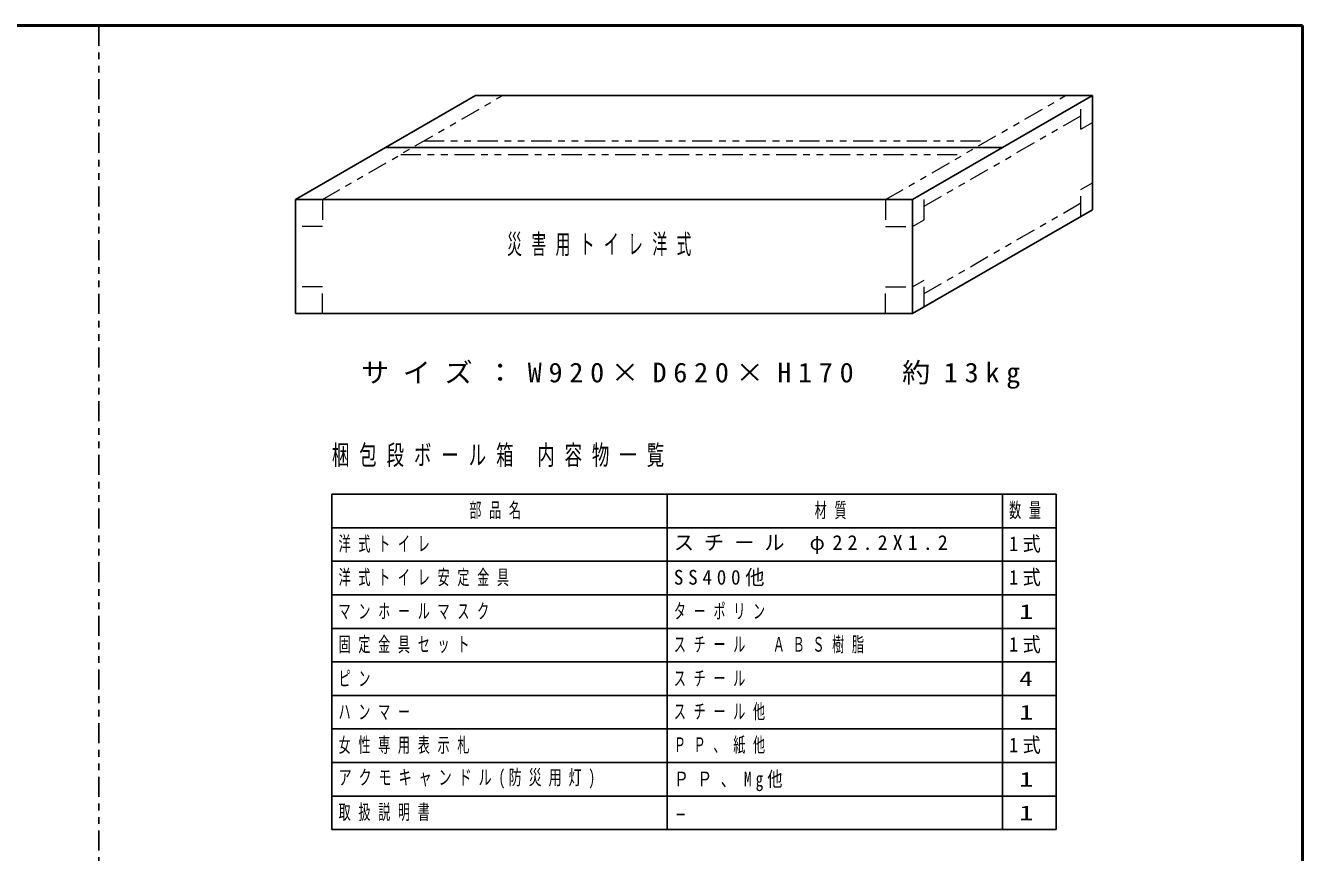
# Model space of a CAD drawing. Units: millimetres on the paper. Extents: x -385 to 0, y -297 to 267.
# Drawn here: x -190.4 to 0, y -153.3 to -30 of the extents above; entities that cross this region are included whole.
import ezdxf
from ezdxf.enums import TextEntityAlignment as Align

# ---------------------------------------------------------------- set-up
doc = ezdxf.new("R2010")
doc.units = ezdxf.units.MM
doc.linetypes.add('USER3', pattern=[8, 3, -1, 1, -1, 1, -1])
doc.layers.add('LY_3', color=7, linetype='Continuous', lineweight=25)
doc.layers.add('LY_4', color=7, linetype='Continuous', lineweight=13)
doc.styles.add('ＭＳ ゴシック', font='')
doc.styles.get('ＭＳ ゴシック').set_extended_font_data('MS Gothic')

msp = doc.modelspace()

# ---------------------------------------------------------------- linework, layer by layer
at = {"layer": 'LY_3', "linetype": 'USER3'}
msp.add_line((-179.486, -30), (-179.486, -276), dxfattribs=at)
at = {"layer": 'LY_3'}
for p, q in [((-150.166, -55.95), (-123.319, -40.45)), ((-123.319, -40.45), (-31.319, -40.45)), ((-58.166, -55.95), (-31.319, -40.45)), ((-31.319, -40.45), (-31.319, -57.45)), ((-136.743, -48.2), (-44.743, -48.2)), ((-150.166, -55.95), (-58.166, -55.95)), ((-150.166, -72.95), (-150.166, -55.95)), ((-58.166, -72.95), (-58.166, -55.95)), ((-58.166, -72.95), (-31.319, -57.45)), ((-150.166, -72.95), (-58.166, -72.95)), ((-144.743, -99.869), (-36.743, -99.869)), ((-144.743, -149.869), (-144.743, -99.869)), ((-94.743, -149.869), (-94.743, -99.869)), ((-44.743, -149.869), (-44.743, -99.869)), ((-36.743, -149.869), (-36.743, -99.869)), ((-144.743, -104.869), (-36.743, -104.869)), ((-144.743, -109.869), (-36.743, -109.869)), ((-144.743, -114.869), (-36.743, -114.869)), ((-144.743, -119.869), (-36.743, -119.869)), ((-144.743, -124.869), (-36.743, -124.869)), ((-144.743, -129.869), (-36.743, -129.869)), ((-144.743, -134.869), (-36.743, -134.869)), ((-144.743, -139.869), (-36.743, -139.869)), ((-144.743, -144.869), (-36.743, -144.869)), ((-144.743, -149.869), (-36.743, -149.869))]:
    msp.add_line(p, q, dxfattribs=at)
at = {"layer": 'LY_3', "linetype": 'USER3', "lineweight": 13}
for p, q in [((-146.166, -55.95), (-119.319, -40.45)), ((-62.166, -55.95), (-35.319, -40.45)), ((-33.052, -45.45), (-33.052, -41.45)), ((-56.434, -56.95), (-33.052, -43.45)), ((-33.052, -45.45), (-31.319, -44.45)), ((-131.011, -47.2), (-47.011, -47.2)), ((-134.475, -49.2), (-50.475, -49.2)), ((-56.434, -58.95), (-56.434, -54.95)), ((-33.052, -54.45), (-31.319, -53.45)), ((-33.052, -58.45), (-33.052, -54.45)), ((-146.166, -55.95), (-146.166, -59.95)), ((-62.166, -55.95), (-62.166, -59.95)), ((-56.434, -69.95), (-33.052, -56.45)), ((-58.166, -59.95), (-56.434, -58.95)), ((-146.166, -59.95), (-150.166, -59.95)), ((-62.166, -59.95), (-58.166, -59.95)), ((-58.166, -68.95), (-56.434, -67.95)), ((-56.434, -71.95), (-56.434, -67.95)), ((-146.166, -68.95), (-150.166, -68.95)), ((-146.166, -72.95), (-146.166, -68.95)), ((-62.166, -68.95), (-58.166, -68.95)), ((-62.166, -72.95), (-62.166, -68.95))]:
    msp.add_line(p, q, dxfattribs=at)
at = {"layer": 'LY_4', "lineweight": 50}
for p, q in [((0, -30), (-385, -30)), ((0, -297), (0, -30))]:
    msp.add_line(p, q, dxfattribs=at)

# ---------------------------------------------------------------- texts
at = {"layer": 'LY_3', "style": 'ＭＳ ゴシック'}
for s, width, p in [('1', 1.4, (-42.243, -117.369)), ('4', 1.35, (-42.243, -127.369)), ('1', 1.4, (-42.243, -132.369)), ('1', 1.4, (-42.243, -142.369)), ('1', 1.4, (-42.243, -147.369)), ('-', 1.35, (-93.743, -147.369))]:
    msp.add_text(s, height=2.199, dxfattribs=dict(at, width=width)).set_placement(p, align=Align.MIDDLE_LEFT)
for s, insert, char_height, attachment_point in [('\\T1.64;\\W0.55;災害用トイレ洋式', (-104.166, -61.117), 2.933, 2), ('\\T1.48;\\W1.05;サイズ：W920×D620×H170\u3000約13kg', (-90.743, -80.257), 2.933, 2), ('\\T1.57;\\W0.65;梱包段ボール箱\\~内容物一覧', (-144.743, -92.551), 2.933, 1), ('\\T1.64;\\W0.6;部品名', (-124.243, -102.369), 2.199, 4), ('\\T1.64;\\W0.6;材質', (-72.743, -102.369), 2.199, 4), ('\\T1.64;\\W0.6;数量', (-43.743, -102.369), 2.199, 4), ('\\T1.64;\\W0.6;洋式トイレ', (-143.743, -107.369), 2.199, 4), ('\\T1.5;スチール\\~φ22.2X1.2', (-93.743, -107.369), 2.199, 4), ('\\T1.5;\\W0.9;1式', (-43.743, -107.369), 2.199, 4), ('\\T1.64;\\W0.6;洋式トイレ安定金具', (-143.743, -112.369), 2.199, 4), ('\\T1.5;\\W0.95;SS400他', (-93.743, -112.369), 2.199, 4), ('\\T1.5;\\W0.9;1式', (-43.743, -112.369), 2.199, 4), ('\\T1.64;\\W0.6;マンホールマスク', (-143.743, -117.369), 2.199, 4), ('\\T1.64;\\W0.6;ターポリン', (-93.743, -117.369), 2.199, 4), ('\\T1.64;\\W0.6;固定金具セット', (-143.743, -122.369), 2.199, 4), ('\\T1.64;\\W0.6;スチール\u3000ＡＢＳ樹脂', (-93.743, -122.369), 2.199, 4), ('\\T1.5;\\W0.9;1式', (-43.743, -122.369), 2.199, 4), ('\\T1.64;\\W0.6;ピン', (-143.743, -127.369), 2.199, 4), ('\\T1.64;\\W0.6;スチール', (-93.743, -127.369), 2.199, 4), ('\\T1.64;\\W0.6;ハンマー', (-143.743, -132.369), 2.199, 4), ('\\T1.64;\\W0.6;スチール他', (-93.743, -132.369), 2.199, 4), ('\\T1.64;\\W0.6;女性専用表示札', (-143.743, -137.369), 2.199, 4), ('\\T1.64;\\W0.6;ＰＰ、紙他', (-93.743, -137.369), 2.199, 4), ('\\T1.5;\\W0.9;1式', (-43.743, -137.369), 2.199, 4), ('\\T1.53;\\W0.65;アクモキャンドル(防災用灯)', (-143.743, -142.369), 2.199, 4), ('\\T1.55;\\W0.75;ＰＰ、Mg他', (-93.743, -142.684), 2.199, 4), ('\\T1.64;\\W0.6;取扱説明書', (-143.743, -147.369), 2.199, 4)]:
    msp.add_mtext(s, dxfattribs=dict(at, insert=insert, char_height=char_height, attachment_point=attachment_point))

doc.saveas('drawing.dxf')
